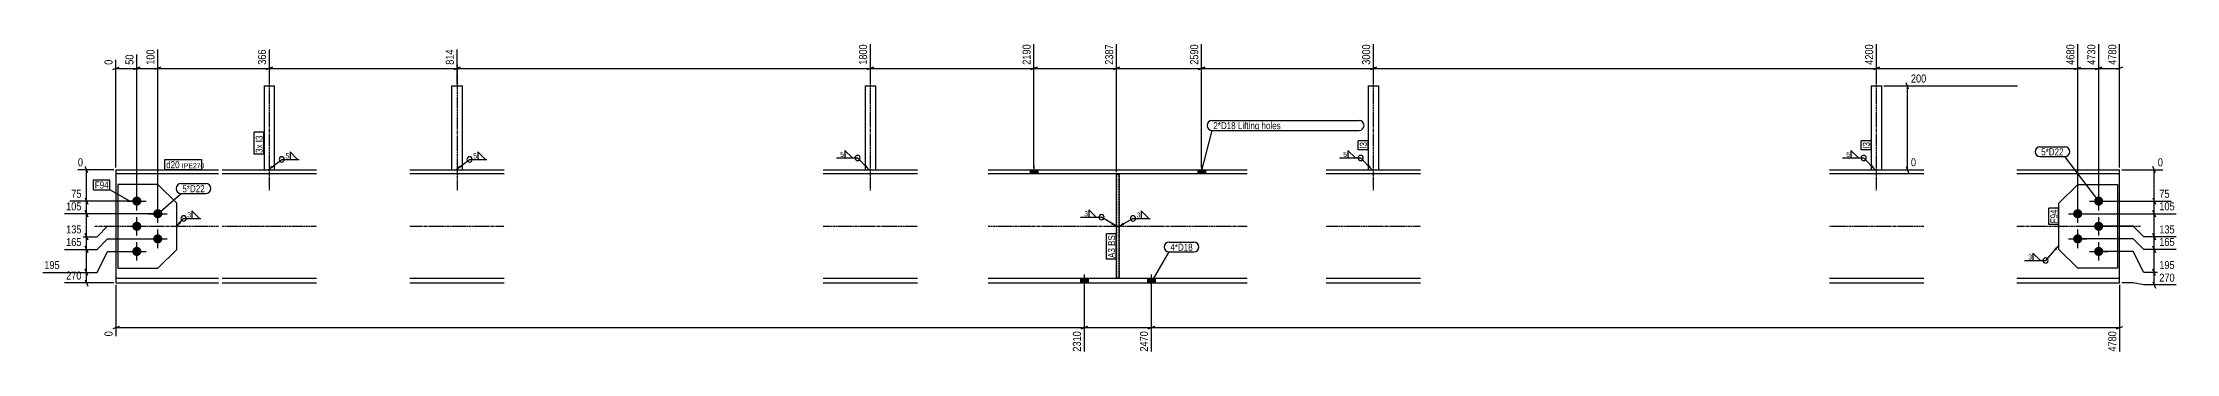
# Model space of a CAD drawing. Header units: millimetres. Extents: x 12 to 27784, y 8 to 1794.
# Drawn here: x 12 to 5101, y 8 to 749 of the extents above; entities that cross this region are included whole.
import ezdxf

# ---------------------------------------------------------------- set-up
doc = ezdxf.new("R2010")
doc.units = ezdxf.units.MM
doc.linetypes.add('DXK_LINE_DOT2', pattern=[3.9198, 1.9599, -1.9599])
doc.linetypes.add('DXK_LINE_DOT3', pattern=[5.9187, 2.979, -0.9799, 0.9799, -0.9799])
for name, color, linetype in [('MÅLSÆTNING', 7, 'Continuous'), ('STÅL', 7, 'Continuous'), ('TEKST', 7, 'Continuous')]:
    doc.layers.add(name, color=color, linetype=linetype)
doc.styles.add('Arial Narrow', font='ARIALN.TTF', dxfattribs={"height": 0.2})

msp = doc.modelspace()

# ---------------------------------------------------------------- hatches: boundary and pattern name
at = {"layer": 'STÅL', "linetype": 'Continuous'}
for points in [[(2367.3, 435.9), (2385.3, 435.9), (2385.3, 446.1), (2367.3, 446.1)], [(2767.3, 435.9), (2785.3, 435.9), (2785.3, 446.1), (2767.3, 446.1)], [(225.3, 371.1, -1), (247.3, 371.1, -1)], [(4905.3, 371.1, -1), (4927.3, 371.1, -1)], [(225.3, 311.1, -1), (247.3, 311.1, -1)], [(275.3, 341.1, -1), (297.3, 341.1, -1)], [(4855.3, 341.1, -1), (4877.3, 341.1, -1)], [(4905.3, 311.1, -1), (4927.3, 311.1, -1)], [(225.3, 251.1, -1), (247.3, 251.1, -1)], [(275.3, 281.1, -1), (297.3, 281.1, -1)], [(4855.3, 281.1, -1), (4877.3, 281.1, -1)], [(4905.3, 251.1, -1), (4927.3, 251.1, -1)], [(2505.3, 186.3), (2487.3, 186.3), (2487.3, 176.1), (2505.3, 176.1)], [(2505.3, 186.3), (2487.3, 186.3), (2487.3, 176.1), (2505.3, 176.1)], [(2665.3, 186.3), (2647.3, 186.3), (2647.3, 176.1), (2665.3, 176.1)], [(2665.3, 186.3), (2647.3, 186.3), (2647.3, 176.1), (2665.3, 176.1)]]:
    msp.add_hatch(color=96, dxfattribs=at).paths.add_polyline_path(points)
at = {"layer": 'TEKST', "linetype": 'Continuous'}
for points in [[(561.2, 451.1), (549.3, 446.1), (557.4, 456.1)], [(1009.2, 451.1), (997.3, 446.1), (1005.4, 456.1)], [(1976.7, 457.2), (1983.2, 446.1), (1972.2, 452.8)], [(3176.7, 457.2), (3183.2, 446.1), (3172.2, 452.8)], [(4376.7, 457.2), (4383.2, 446.1), (4372.2, 452.8)], [(4810.8, 258.3), (4821.3, 265.7), (4815.5, 254.2)]]:
    msp.add_hatch(color=3, dxfattribs=at).paths.add_polyline_path(points)

# ---------------------------------------------------------------- linework, layer by layer
at = {"layer": 'MÅLSÆTNING', "color": 7, "linetype": 'Continuous'}
for p, q in [((236.3, 376.1), (236.3, 720.8)), ((286.3, 346.1), (286.3, 733)), ((552.4, 651.1), (552.4, 733)), ((552.4, 651.1), (552.4, 733)), ((1000.4, 651.1), (1000.4, 733)), ((1000.4, 651.1), (1000.4, 733)), ((1986.3, 651.1), (1986.3, 745.2)), ((2376.3, 451), (2376.3, 745.2)), ((2376.3, 451), (2376.3, 745.2)), ((2573.3, 439.9), (2573.3, 745.2)), ((2573.3, 439.9), (2573.3, 745.2)), ((2776.3, 451.1), (2776.3, 745.2)), ((2776.3, 451.1), (2776.3, 745.2)), ((3186.3, 651.1), (3186.3, 745.2)), ((3186.3, 651.1), (3186.3, 745.2)), ((4386.3, 651.1), (4386.3, 745.2)), ((4386.3, 651.1), (4386.3, 745.2)), ((4866.3, 346.1), (4866.3, 745.2)), ((4916.3, 376.1), (4916.3, 745.2)), ((4966.3, 451.1), (4966.3, 745.2)), ((178.8, 684.9), (193.8, 690.9)), ((186.3, 451.1), (186.3, 708.6)), ((228.8, 684.9), (243.8, 690.9)), ((236.3, 687.9), (286.3, 687.9)), ((293.8, 690.9), (278.8, 684.9)), ((559.9, 690.9), (544.9, 684.9)), ((544.9, 684.9), (559.9, 690.9)), ((552.4, 687.9), (1000.4, 687.9)), ((1007.9, 690.9), (992.9, 684.9)), ((992.9, 684.9), (1007.9, 690.9)), ((1000.4, 687.9), (1986.3, 687.9)), ((1978.8, 684.9), (1993.8, 690.9)), ((2383.8, 690.9), (2368.8, 684.9)), ((2368.8, 684.9), (2383.8, 690.9)), ((2376.3, 687.9), (2573.3, 687.9)), ((2580.8, 690.9), (2565.8, 684.9)), ((2565.8, 684.9), (2580.8, 690.9)), ((2573.3, 687.9), (2776.3, 687.9)), ((2783.8, 690.9), (2768.8, 684.9)), ((2768.8, 684.9), (2783.8, 690.9)), ((2776.3, 687.9), (3186.3, 687.9)), ((3193.8, 690.9), (3178.8, 684.9)), ((3178.8, 684.9), (3193.8, 690.9)), ((3186.3, 687.9), (4386.3, 687.9)), ((4393.8, 690.9), (4378.8, 684.9)), ((4378.8, 684.9), (4393.8, 690.9)), ((4858.8, 684.9), (4873.8, 690.9)), ((4908.8, 684.9), (4923.8, 690.9)), ((4916.3, 687.9), (4966.3, 687.9)), ((4973.8, 690.9), (4958.8, 684.9)), ((4403.8, 646.1), (4722.5, 646.1)), ((4462.9, 638.6), (4456.9, 653.6)), ((4459.9, 446.1), (4459.9, 646.1)), ((181.3, 446.1), (95.7, 446.1)), ((119.3, 438.6), (113.3, 453.6)), ((4403.8, 446.1), (4480.5, 446.1)), ((4456.9, 453.6), (4462.9, 438.6)), ((4971.3, 446.1), (5069.5, 446.1)), ((5051.8, 438.6), (5045.8, 453.6)), ((4921.3, 371.1), (5089, 371.1)), ((5045.8, 378.6), (5051.8, 363.6)), ((5048.8, 341.1), (5048.8, 371.1)), ((281.3, 341.1), (64, 341.1)), ((113.3, 348.6), (119.3, 333.6)), ((116.3, 286.1), (116.3, 341.1)), ((141.3, 286.1), (166.3, 311.1)), ((141.3, 286.1), (166.3, 311.1)), ((166.3, 311.1), (181.3, 311.1)), ((166.3, 311.1), (181.3, 311.1)), ((4871.3, 341.1), (5101.1, 341.1)), ((4871.3, 341.1), (5101.1, 341.1)), ((4998.8, 311.1), (4921.3, 311.1)), ((4998.8, 311.1), (4921.3, 311.1)), ((5023.8, 286.1), (4998.8, 311.1)), ((5023.8, 286.1), (4998.8, 311.1)), ((5051.8, 333.6), (5045.8, 348.6)), ((5045.8, 348.6), (5051.8, 333.6)), ((64, 286.1), (141.3, 286.1)), ((64, 286.1), (141.3, 286.1)), ((119.3, 278.6), (113.3, 293.6)), ((113.3, 293.6), (119.3, 278.6)), ((119.3, 248.6), (113.3, 263.6)), ((113.3, 263.6), (119.3, 248.6)), ((116.3, 256.1), (116.3, 286.1)), ((141.3, 256.1), (166.3, 281.1)), ((141.3, 256.1), (166.3, 281.1)), ((166.3, 281.1), (281.3, 281.1)), ((166.3, 281.1), (281.3, 281.1)), ((4998.8, 281.1), (4871.3, 281.1)), ((4998.8, 281.1), (4871.3, 281.1)), ((5023.8, 256.1), (4998.8, 281.1)), ((5023.8, 256.1), (4998.8, 281.1)), ((5101.1, 256.1), (5023.8, 256.1)), ((5045.8, 263.6), (5051.8, 248.6)), ((5048.8, 201.1), (5048.8, 256.1)), ((119.3, 193.6), (113.3, 208.6)), ((141.3, 201.1), (166.3, 251.1)), ((141.3, 201.1), (166.3, 251.1)), ((166.3, 251.1), (231.3, 251.1)), ((166.3, 251.1), (231.3, 251.1)), ((4998.8, 251.1), (4921.3, 251.1)), ((4998.8, 251.1), (4921.3, 251.1)), ((5023.8, 201.1), (4998.8, 251.1)), ((5023.8, 201.1), (4998.8, 251.1)), ((5051.8, 193.6), (5045.8, 208.6)), ((5051.8, 193.6), (5045.8, 208.6)), ((12, 201.1), (141.3, 201.1)), ((181.3, 176.1), (64, 176.1)), ((113.3, 183.6), (119.3, 168.6)), ((116.3, 176.1), (116.3, 201.1)), ((186.3, 171.1), (186.3, 48.6)), ((2496.3, 161.1), (2496.3, 12)), ((2656.3, 161.1), (2656.3, 12)), ((2656.3, 161.1), (2656.3, 12)), ((4966.3, 171.1), (4966.3, 12)), ((4998.8, 176.1), (4971.3, 176.1)), ((5023.8, 171.1), (4998.8, 176.1)), ((5101.1, 201.1), (5023.8, 201.1)), ((5101.1, 201.1), (5023.8, 201.1)), ((5101.1, 171.1), (5023.8, 171.1)), ((5045.8, 178.6), (5051.8, 163.6)), ((5048.8, 171.1), (5048.8, 201.1)), ((193.8, 72.3), (178.8, 66.3)), ((186.3, 69.3), (2496.3, 69.3)), ((2488.8, 66.3), (2503.8, 72.3)), ((2663.8, 72.3), (2648.8, 66.3)), ((2648.8, 66.3), (2663.8, 72.3)), ((2656.3, 69.3), (4966.3, 69.3)), ((4958.8, 66.3), (4973.8, 72.3))]:
    msp.add_line(p, q, dxfattribs=at)
at = {"layer": 'STÅL', "color": 7, "linetype": 'DXK_LINE_DOT3'}
for p, q in [((552.4, 396.1), (552.4, 696.1)), ((1000.4, 696.1), (1000.4, 396.1)), ((1986.3, 396.1), (1986.3, 696.1)), ((3186.3, 396.1), (3186.3, 696.1)), ((4386.3, 396.1), (4386.3, 696.1)), ((136.3, 311.1), (431.3, 311.1)), ((439.9, 311.1), (664.9, 311.1)), ((887.9, 311.1), (1112.9, 311.1)), ((1873.8, 311.1), (2098.8, 311.1)), ((2267.3, 311.1), (2884.9, 311.1)), ((3073.8, 311.1), (3298.8, 311.1)), ((4273.8, 311.1), (4498.8, 311.1)), ((4721.3, 311.1), (5016.3, 311.1))]:
    msp.add_line(p, q, dxfattribs=at)
at = {"layer": 'STÅL', "color": 2, "linetype": 'Continuous'}
for p, q in [((539.9, 646.1), (539.9, 446.1)), ((539.9, 646.1), (564.9, 646.1)), ((564.9, 446.1), (564.9, 646.1)), ((987.9, 446.1), (987.9, 646.1)), ((987.9, 646.1), (1012.9, 646.1)), ((1012.9, 446.1), (1012.9, 646.1)), ((1973.8, 646.1), (1973.8, 446.1)), ((1973.8, 646.1), (1998.8, 646.1)), ((1998.8, 446.1), (1998.8, 646.1)), ((3173.8, 646.1), (3173.8, 446.1)), ((3173.8, 646.1), (3198.8, 646.1)), ((3198.8, 446.1), (3198.8, 646.1)), ((4373.8, 646.1), (4373.8, 446.1)), ((4373.8, 646.1), (4398.8, 646.1)), ((4398.8, 446.1), (4398.8, 646.1)), ((186.3, 446.1), (186.3, 176.1)), ((186.3, 446.1), (431.3, 446.1)), ((431.3, 435.9), (186.3, 435.9)), ((191.3, 411.1), (191.3, 211.1)), ((286.3, 411.1), (191.3, 411.1)), ((331.3, 366.1), (286.3, 411.1)), ((439.9, 446.1), (664.9, 446.1)), ((664.9, 435.9), (439.9, 435.9)), ((887.9, 446.1), (1112.9, 446.1)), ((1112.9, 435.9), (887.9, 435.9)), ((1873.8, 446.1), (2098.8, 446.1)), ((2098.8, 435.9), (1873.8, 435.9)), ((2267.3, 446.1), (2884.9, 446.1)), ((2884.9, 435.9), (2267.3, 435.9)), ((2573.3, 187.3), (2573.3, 434.9)), ((2573.3, 434.9), (2579.3, 434.9)), ((2579.3, 187.3), (2579.3, 434.9)), ((3073.8, 446.1), (3298.8, 446.1)), ((3298.8, 435.9), (3073.8, 435.9)), ((4273.8, 446.1), (4498.8, 446.1)), ((4498.8, 435.9), (4273.8, 435.9)), ((4721.3, 446.1), (4966.3, 446.1)), ((4966.3, 435.9), (4721.3, 435.9)), ((4821.3, 366.1), (4866.3, 411.1)), ((4866.3, 411.1), (4961.3, 411.1)), ((4961.3, 411.1), (4961.3, 211.1)), ((4966.3, 176.1), (4966.3, 446.1)), ((331.3, 256.1), (331.3, 366.1)), ((4821.3, 256.1), (4821.3, 366.1)), ((286.3, 211.1), (331.3, 256.1)), ((4866.3, 211.1), (4821.3, 256.1)), ((191.3, 211.1), (286.3, 211.1)), ((4961.3, 211.1), (4866.3, 211.1)), ((431.3, 186.3), (186.3, 186.3)), ((186.3, 176.1), (431.3, 176.1)), ((664.9, 186.3), (439.9, 186.3)), ((439.9, 176.1), (664.9, 176.1)), ((1112.9, 186.3), (887.9, 186.3)), ((887.9, 176.1), (1112.9, 176.1)), ((2098.8, 186.3), (1873.8, 186.3)), ((1873.8, 176.1), (2098.8, 176.1)), ((2884.9, 186.3), (2267.3, 186.3)), ((2267.3, 176.1), (2884.9, 176.1)), ((2579.3, 187.3), (2573.3, 187.3)), ((3298.8, 186.3), (3073.8, 186.3)), ((3073.8, 176.1), (3298.8, 176.1)), ((4498.8, 186.3), (4273.8, 186.3)), ((4273.8, 176.1), (4498.8, 176.1)), ((4966.3, 186.3), (4721.3, 186.3)), ((4721.3, 176.1), (4966.3, 176.1))]:
    msp.add_line(p, q, dxfattribs=at)
at = {"layer": 'STÅL', "color": 7, "linetype": 'DXK_LINE_DOT2'}
for p, q in [((539.9, 446.1), (564.9, 446.1)), ((987.9, 446.1), (1012.9, 446.1)), ((1973.8, 446.1), (1998.8, 446.1)), ((2579.3, 434.9), (2573.3, 434.9)), ((2573.3, 434.9), (2573.3, 187.3)), ((2579.3, 434.9), (2579.3, 187.3)), ((3173.8, 446.1), (3198.8, 446.1)), ((4373.8, 446.1), (4398.8, 446.1)), ((2579.3, 187.3), (2573.3, 187.3))]:
    msp.add_line(p, q, dxfattribs=at)
at = {"layer": 'STÅL', "color": 96, "linetype": 'Continuous'}
for p, q in [((2367.3, 446.1), (2367.3, 435.9)), ((2376.3, 456.1), (2376.3, 435.9)), ((2385.3, 446.1), (2385.3, 435.9)), ((2767.3, 446.1), (2767.3, 435.9)), ((2776.3, 456.1), (2776.3, 435.9)), ((2785.3, 446.1), (2785.3, 435.9)), ((214.3, 371.1), (258.3, 371.1)), ((236.3, 349.1), (236.3, 393.1)), ((286.3, 319.1), (286.3, 363.1)), ((4866.3, 319.1), (4866.3, 363.1)), ((4894.3, 371.1), (4938.3, 371.1)), ((4916.3, 349.1), (4916.3, 393.1)), ((214.3, 311.1), (258.3, 311.1)), ((236.3, 289.1), (236.3, 333.1)), ((264.3, 341.1), (308.3, 341.1)), ((4844.3, 341.1), (4888.3, 341.1)), ((4894.3, 311.1), (4938.3, 311.1)), ((4916.3, 289.1), (4916.3, 333.1)), ((236.3, 229.1), (236.3, 273.1)), ((264.3, 281.1), (308.3, 281.1)), ((286.3, 259.1), (286.3, 303.1)), ((4844.3, 281.1), (4888.3, 281.1)), ((4866.3, 259.1), (4866.3, 303.1)), ((4916.3, 229.1), (4916.3, 273.1)), ((214.3, 251.1), (258.3, 251.1)), ((4894.3, 251.1), (4938.3, 251.1)), ((2487.3, 186.3), (2487.3, 176.1)), ((2487.3, 186.3), (2487.3, 176.1)), ((2496.3, 196.3), (2496.3, 131.3)), ((2496.3, 196.3), (2496.3, 131.3)), ((2505.3, 186.3), (2505.3, 176.1)), ((2505.3, 186.3), (2505.3, 176.1)), ((2647.3, 186.3), (2647.3, 176.1)), ((2647.3, 186.3), (2647.3, 176.1)), ((2656.3, 196.3), (2656.3, 131.3)), ((2656.3, 196.3), (2656.3, 131.3)), ((2665.3, 186.3), (2665.3, 176.1)), ((2665.3, 186.3), (2665.3, 176.1))]:
    msp.add_line(p, q, dxfattribs=at)
at = {"layer": 'TEKST', "color": 3, "linetype": 'Continuous'}
for p, q in [((1983.2, 446.1), (1955.6, 474.1)), ((3183.2, 446.1), (3155.6, 474.1)), ((4383.2, 446.1), (4355.6, 474.1)), ((4821.3, 265.7), (4789.6, 229.4))]:
    msp.add_line(p, q, dxfattribs=at)
for centre, start, end in [((1955.6, 474.1), 90, 270), ((1955.6, 474.1), 270, 90), ((3155.6, 474.1), 90, 270), ((3155.6, 474.1), 270, 90), ((4355.6, 474.1), 90, 270), ((4355.6, 474.1), 270, 90), ((2537.5, 332.8), 90, 270), ((2537.5, 332.8), 270, 90), ((4789.6, 229.4), 90, 270), ((4789.6, 229.4), 270, 90)]:
    msp.add_arc(centre, 6.25, start, end, dxfattribs=at)

# ---------------------------------------------------------------- wipeouts: each hides what was drawn before it
at = {"color": 0}
for points in [[(2857.6, 542.8), (2857.6, 560.3), (2804.3, 560.3), (2804.3, 542.8)], [(1922.8, 475.6), (1922.8, 490.1), (1913.2, 490.1), (1913.2, 475.6)], [(3122.8, 475.6), (3122.8, 490.1), (3113.2, 490.1), (3113.2, 475.6)], [(4322.8, 475.6), (4322.8, 490.1), (4313.2, 490.1), (4313.2, 475.6)], [(4832.5, 480.3), (4832.5, 497.8), (4779.2, 497.8), (4779.2, 480.3)], [(2755.1, 252.8), (2755.1, 270.3), (2701.8, 270.3), (2701.8, 252.8)], [(4756.9, 230.9), (4756.9, 245.4), (4747.3, 245.4), (4747.3, 230.9)]]:
    msp.add_wipeout(points, dxfattribs=at).dxf.layer = 'TEKST'

# ---------------------------------------------------------------- next in the draw order: linework, layer by layer
at = {"layer": 'TEKST', "color": 3, "linetype": 'Continuous'}
for p, q in [((1905.5, 474.1), (1955.6, 474.1)), ((1943.3, 474.1), (1925.4, 492)), ((1925.4, 492), (1925.4, 474.1)), ((1925.4, 474.1), (1943.3, 474.1)), ((3105.5, 474.1), (3155.6, 474.1)), ((3143.3, 474.1), (3125.4, 492)), ((3125.4, 492), (3125.4, 474.1)), ((3125.4, 474.1), (3143.3, 474.1)), ((4305.5, 474.1), (4355.6, 474.1)), ((4343.3, 474.1), (4325.4, 492)), ((4325.4, 492), (4325.4, 474.1)), ((4325.4, 474.1), (4343.3, 474.1)), ((4739.5, 229.4), (4789.6, 229.4)), ((4777.3, 229.4), (4759.4, 247.2)), ((4759.4, 247.2), (4759.4, 229.4)), ((4759.4, 229.4), (4777.3, 229.4))]:
    msp.add_line(p, q, dxfattribs=at)

# ---------------------------------------------------------------- next in the draw order: texts
at = {"layer": 'TEKST', "color": 3, "style": 'Arial Narrow'}
for s, p in [('5', (1914.2, 476.6)), ('5', (3114.2, 476.6)), ('5', (4314.2, 476.6)), ('3', (4748.3, 231.9))]:
    msp.add_text(s, height=11.9, dxfattribs=at).set_placement(p)

# ---------------------------------------------------------------- next in the draw order: wipeouts: each hides what was drawn before it
at = {"color": 0, "linetype": 'Continuous'}
for points in [[(282.3, 737), (254.3, 737), (254.3, 692.4), (282.3, 692.4)], [(996.4, 737), (968.4, 737), (968.4, 692.4), (996.4, 692.4)], [(1982.3, 749.2), (1954.3, 749.2), (1954.3, 692.4), (1982.3, 692.4)], [(2569.3, 749.2), (2541.3, 749.2), (2541.3, 692.4), (2569.3, 692.4)], [(2772.3, 749.2), (2744.3, 749.2), (2744.3, 692.4), (2772.3, 692.4)], [(3182.3, 749.2), (3154.3, 749.2), (3154.3, 692.4), (3182.3, 692.4)], [(4962.3, 749.2), (4934.3, 749.2), (4934.3, 692.4), (4962.3, 692.4)], [(4484.5, 450.1), (4484.5, 478.1), (4464.4, 478.1), (4464.4, 450.1)], [(108.2, 345.1), (108.2, 373.1), (63.6, 373.1), (63.6, 345.1)], [(5089.3, 375.1), (5089.3, 403.1), (5056.9, 403.1), (5056.9, 375.1)], [(5101.5, 260.1), (5101.5, 288.1), (5056.9, 288.1), (5056.9, 260.1)], [(56.2, 205.1), (56.2, 233.1), (11.6, 233.1), (11.6, 205.1)], [(182.3, 64.7), (154.3, 64.7), (154.3, 44.6), (182.3, 44.6)], [(2492.3, 64.7), (2464.3, 64.7), (2464.3, 8), (2492.3, 8)], [(4962.3, 64.7), (4934.3, 64.7), (4934.3, 8), (4962.3, 8)]]:
    msp.add_wipeout(points, dxfattribs=at).dxf.layer = 'MÅLSÆTNING'
at = {"color": 0}
for points in [[(2857.6, 542.8), (2857.6, 560.3), (2804.3, 560.3), (2804.3, 542.8)], [(599.4, 472.2), (599.4, 486.7), (589.8, 486.7), (589.8, 472.2)], [(1047.4, 472.2), (1047.4, 486.7), (1037.8, 486.7), (1037.8, 472.2)], [(4832.5, 480.3), (4832.5, 497.8), (4779.2, 497.8), (4779.2, 480.3)], [(398.2, 392.4), (398.2, 409.9), (344.9, 409.9), (344.9, 392.4)], [(365.2, 331.4), (365.2, 345.9), (355.6, 345.9), (355.6, 331.4)], [(2504.7, 334.3), (2504.7, 348.8), (2495.1, 348.8), (2495.1, 334.3)], [(2629.9, 331.4), (2629.9, 345.9), (2620.3, 345.9), (2620.3, 331.4)], [(4817.8, 351.1), (4800.3, 351.1), (4800.3, 318.1), (4817.8, 318.1)], [(2569.8, 259.1), (2552.3, 259.1), (2552.3, 235.6), (2569.8, 235.6)], [(2755.1, 252.8), (2755.1, 270.3), (2701.8, 270.3), (2701.8, 252.8)]]:
    msp.add_wipeout(points, dxfattribs=at).dxf.layer = 'TEKST'

# ---------------------------------------------------------------- next in the draw order: hatches: boundary and pattern name
at = {"layer": 'TEKST', "linetype": 'Continuous'}
msp.add_hatch(color=3, dxfattribs=at).paths.add_polyline_path([(341.9, 318.4), (331.3, 311.1), (337.2, 322.5)])

# ---------------------------------------------------------------- next in the draw order: linework, layer by layer
at = {"layer": 'MÅLSÆTNING', "color": 7, "linetype": 'Continuous'}
for p, q in [((236.3, 376.1), (236.3, 720.8)), ((286.3, 346.1), (286.3, 733)), ((1986.3, 651.1), (1986.3, 745.2)), ((4916.3, 376.1), (4916.3, 745.2)), ((186.3, 687.9), (236.3, 687.9)), ((243.8, 690.9), (228.8, 684.9)), ((293.8, 690.9), (278.8, 684.9)), ((286.3, 687.9), (552.4, 687.9)), ((1993.8, 690.9), (1978.8, 684.9)), ((1986.3, 687.9), (2376.3, 687.9)), ((4866.3, 687.9), (4916.3, 687.9)), ((4923.8, 690.9), (4908.8, 684.9)), ((116.3, 371.1), (116.3, 446.1)), ((231.3, 371.1), (76.2, 371.1)), ((231.3, 371.1), (76.2, 371.1)), ((113.3, 378.6), (119.3, 363.6)), ((113.3, 378.6), (119.3, 363.6)), ((116.3, 341.1), (116.3, 371.1)), ((281.3, 341.1), (64, 341.1)), ((119.3, 333.6), (113.3, 348.6)), ((5048.8, 286.1), (5048.8, 341.1)), ((64, 256.1), (141.3, 256.1)), ((64, 256.1), (141.3, 256.1)), ((5101.1, 286.1), (5023.8, 286.1)), ((5101.1, 286.1), (5023.8, 286.1)), ((5101.1, 256.1), (5023.8, 256.1)), ((5051.8, 278.6), (5045.8, 293.6)), ((5045.8, 293.6), (5051.8, 278.6)), ((5051.8, 248.6), (5045.8, 263.6)), ((5048.8, 256.1), (5048.8, 286.1)), ((2496.3, 161.1), (2496.3, 12)), ((2503.8, 72.3), (2488.8, 66.3)), ((2496.3, 69.3), (2656.3, 69.3))]:
    msp.add_line(p, q, dxfattribs=at)
at = {"layer": 'TEKST', "color": 7, "linetype": 'Continuous'}
for p, q in [((2776.3, 441), (2801.3, 539.8)), ((4776.2, 500.8), (4835.5, 500.8)), ((4776.2, 477.3), (4835.5, 477.3)), ((2698.8, 273.3), (2758.1, 273.3)), ((2656.3, 176.2), (2698.8, 249.8)), ((2698.8, 249.8), (2758.1, 249.8))]:
    msp.add_line(p, q, dxfattribs=at)
at = {"layer": 'TEKST', "color": 3, "linetype": 'Continuous'}
for p, q in [((549.3, 446.1), (582, 470.7)), ((582, 470.7), (623.4, 470.7)), ((619.8, 470.7), (602, 488.6)), ((602, 488.6), (602, 470.7)), ((602, 470.7), (619.8, 470.7)), ((997.3, 446.1), (1030, 470.7)), ((1030, 470.7), (1071.4, 470.7)), ((1067.8, 470.7), (1050, 488.6)), ((1050, 488.6), (1050, 470.7)), ((1050, 470.7), (1067.8, 470.7)), ((331.3, 311.1), (347.8, 329.9)), ((347.8, 329.9), (389.2, 329.9)), ((385.6, 329.9), (367.8, 347.8)), ((367.8, 347.8), (367.8, 329.9)), ((367.8, 329.9), (385.6, 329.9)), ((2487.3, 332.8), (2537.5, 332.8)), ((2525.1, 332.8), (2507.3, 350.6)), ((2507.3, 350.6), (2507.3, 332.8)), ((2507.3, 332.8), (2525.1, 332.8)), ((2612.6, 329.9), (2653.9, 329.9)), ((2650.4, 329.9), (2632.5, 347.8)), ((2632.5, 347.8), (2632.5, 329.9)), ((2632.5, 329.9), (2650.4, 329.9))]:
    msp.add_line(p, q, dxfattribs=at)
at = {"layer": 'TEKST', "color": 7, "linetype": 'Continuous'}
for centre, radius, start, end in [((2801.3, 551.6), 11.8, 90, 270), ((4776.2, 489), 11.7, 90, 270), ((4835.5, 489), 11.7, 270, 90), ((2698.8, 261.5), 11.7, 90, 270), ((2758.1, 261.5), 11.7, 270, 90)]:
    msp.add_arc(centre, radius, start, end, dxfattribs=at)
at = {"layer": 'TEKST', "color": 3, "linetype": 'Continuous'}
for centre, start, end in [((582, 470.7), 90, 270), ((582, 470.7), 270, 90), ((1030, 470.7), 90, 270), ((1030, 470.7), 270, 90), ((347.8, 329.9), 90, 270), ((347.8, 329.9), 270, 90), ((2612.6, 329.9), 90, 270), ((2612.6, 329.9), 270, 90)]:
    msp.add_arc(centre, 6.25, start, end, dxfattribs=at)

# ---------------------------------------------------------------- next in the draw order: texts
at = {"layer": 'MÅLSÆTNING', "color": 3, "linetype": 'Continuous', "style": 'Arial Narrow'}
for s, height, p in [('100', 19.09, (278.3, 696.4)), ('814', 19.09, (992.4, 696.4)), ('1800', 19.09, (1978.3, 696.4)), ('2387', 19.09, (2565.3, 696.4)), ('2590', 19.09, (2768.3, 696.4)), ('3000', 19.09, (3178.3, 696.4)), ('4780', 19.09, (4958.3, 696.4)), ('0', 19.1, (178.3, 48.6)), ('2310', 19.09, (2488.3, 12)), ('4780', 19.09, (4958.3, 12))]:
    msp.add_text(s, height=height, rotation=90.0002, dxfattribs=at).set_placement(p)
for s, height, p in [('0', 19.1, (4468.4, 454.1)), ('105', 19.09, (67.6, 349.1)), ('75', 19.09, (5060.9, 379.1)), ('165', 19.09, (5060.9, 264.1))]:
    msp.add_text(s, height=height, dxfattribs=at).set_placement(p)
at = {"layer": 'TEKST', "color": 3, "style": 'Arial Narrow'}
for s, height, p in [('5', 11.9, (590.8, 473.2)), ('5', 11.9, (1038.8, 473.2)), ('5*D22', 16.7, (4779.2, 480.3)), ('3', 11.9, (356.6, 332.4)), ('3', 11.9, (2496.1, 335.3)), ('3', 11.9, (2621.3, 332.4)), ('4*D18', 16.7, (2701.8, 252.8))]:
    msp.add_text(s, height=height, dxfattribs=at).set_placement(p)

# ---------------------------------------------------------------- next in the draw order: wipeouts: each hides what was drawn before it
at = {"color": 0, "linetype": 'Continuous'}
msp.add_wipeout([(108.2, 180.1), (108.2, 208.1), (63.6, 208.1), (63.6, 180.1)], dxfattribs=at).dxf.layer = 'MÅLSÆTNING'
at = {"color": 0}
for points in [[(3149, 542.8), (3149, 560.3), (2862.8, 560.3), (2862.8, 542.8)], [(3170.3, 512.1), (3152.8, 512.1), (3152.8, 496.1), (3170.3, 496.1)], [(4370.3, 512.1), (4352.8, 512.1), (4352.8, 496.1), (4370.3, 496.1)], [(398.2, 392.4), (398.2, 409.9), (344.9, 409.9), (344.9, 392.4)], [(4817.8, 351.1), (4800.3, 351.1), (4800.3, 318.1), (4817.8, 318.1)], [(2569.8, 259.1), (2552.3, 259.1), (2552.3, 235.6), (2569.8, 235.6)]]:
    msp.add_wipeout(points, dxfattribs=at).dxf.layer = 'TEKST'

# ---------------------------------------------------------------- next in the draw order: linework, layer by layer
at = {"layer": 'MÅLSÆTNING', "color": 7, "linetype": 'Continuous'}
for p, q in [((116.3, 201.1), (116.3, 256.1)), ((119.3, 193.6), (113.3, 208.6)), ((12, 201.1), (141.3, 201.1))]:
    msp.add_line(p, q, dxfattribs=at)
at = {"layer": 'TEKST', "color": 7, "linetype": 'Continuous'}
for p, q in [((4916.3, 371.1), (4835.5, 477.3)), ((341.9, 412.9), (401.2, 412.9)), ((286.3, 341.1), (341.9, 389.4)), ((341.9, 389.4), (401.2, 389.4)), ((4797.3, 315.1), (4797.3, 354.1)), ((4820.8, 354.1), (4797.3, 354.1)), ((4820.8, 315.1), (4797.3, 315.1)), ((4820.8, 315.1), (4820.8, 354.1)), ((2572.8, 232.6), (2549.3, 232.6))]:
    msp.add_line(p, q, dxfattribs=at)
for centre, radius, start, end in [((341.9, 401.2), 11.8, 90, 270), ((401.2, 401.2), 11.7, 270, 90)]:
    msp.add_arc(centre, radius, start, end, dxfattribs=at)

# ---------------------------------------------------------------- next in the draw order: texts
at = {"layer": 'MÅLSÆTNING', "color": 3, "linetype": 'Continuous', "style": 'Arial Narrow'}
for s, p in [('195', (15.6, 209.1)), ('270', (67.6, 184.1))]:
    msp.add_text(s, height=19.09, dxfattribs=at).set_placement(p)
at = {"layer": 'TEKST', "color": 3, "style": 'Arial Narrow'}
msp.add_text('5*D22', height=16.7, dxfattribs=at).set_placement((344.9, 392.4))
msp.add_text('F94', height=16.7, rotation=90.0002, dxfattribs=at).set_placement((4817.8, 318.1))

# ---------------------------------------------------------------- next in the draw order: wipeouts: each hides what was drawn before it
at = {"color": 0, "linetype": 'Continuous'}
for points in [[(232.3, 724.8), (204.3, 724.8), (204.3, 692.4), (232.3, 692.4)], [(548.4, 737), (520.4, 737), (520.4, 692.4), (548.4, 692.4)], [(2372.3, 749.2), (2344.3, 749.2), (2344.3, 692.4), (2372.3, 692.4)], [(4912.3, 749.2), (4884.3, 749.2), (4884.3, 692.4), (4912.3, 692.4)], [(111.8, 450.1), (111.8, 478.1), (91.7, 478.1), (91.7, 450.1)], [(108.2, 375.1), (108.2, 403.1), (75.8, 403.1), (75.8, 375.1)], [(5101.5, 345.1), (5101.5, 373.1), (5056.9, 373.1), (5056.9, 345.1)], [(108.2, 290.1), (108.2, 318.1), (63.6, 318.1), (63.6, 290.1)], [(5101.5, 290.1), (5101.5, 318.1), (5056.9, 318.1), (5056.9, 290.1)], [(5101.5, 205.1), (5101.5, 233.1), (5056.9, 233.1), (5056.9, 205.1)], [(2652.3, 64.7), (2624.3, 64.7), (2624.3, 8), (2652.3, 8)]]:
    msp.add_wipeout(points, dxfattribs=at).dxf.layer = 'MÅLSÆTNING'
at = {"color": 0}
for points in [[(3149, 542.8), (3149, 560.3), (2862.8, 560.3), (2862.8, 542.8)], [(3170.3, 512.1), (3152.8, 512.1), (3152.8, 496.1), (3170.3, 496.1)], [(4370.3, 512.1), (4352.8, 512.1), (4352.8, 496.1), (4370.3, 496.1)], [(338.3, 449.6), (338.3, 467.1), (306.3, 467.1), (306.3, 449.6)], [(536.4, 506.3), (518.9, 506.3), (518.9, 486.1), (536.4, 486.1)], [(169, 401.3), (169, 418.8), (136, 418.8), (136, 401.3)], [(2569.8, 289.9), (2552.3, 289.9), (2552.3, 264.3), (2569.8, 264.3)]]:
    msp.add_wipeout(points, dxfattribs=at).dxf.layer = 'TEKST'

# ---------------------------------------------------------------- next in the draw order: linework, layer by layer
at = {"layer": 'MÅLSÆTNING', "color": 7, "linetype": 'Continuous'}
for p, q in [((4866.3, 346.1), (4866.3, 745.2)), ((4386.3, 687.9), (4866.3, 687.9)), ((4858.8, 684.9), (4873.8, 690.9)), ((5048.8, 371.1), (5048.8, 446.1)), ((4921.3, 371.1), (5089, 371.1)), ((5045.8, 378.6), (5051.8, 363.6))]:
    msp.add_line(p, q, dxfattribs=at)
at = {"layer": 'TEKST', "color": 7, "linetype": 'Continuous'}
for p, q in [((2801.3, 563.3), (3152, 563.3)), ((2801.3, 539.8), (3152, 539.8)), ((3149.8, 493.1), (3149.8, 515.1)), ((3173.3, 515.1), (3149.8, 515.1)), ((3173.3, 493.1), (3173.3, 515.1)), ((4349.8, 493.1), (4349.8, 515.1)), ((4373.3, 515.1), (4349.8, 515.1)), ((4373.3, 493.1), (4373.3, 515.1)), ((3173.3, 493.1), (3149.8, 493.1)), ((4373.3, 493.1), (4349.8, 493.1))]:
    msp.add_line(p, q, dxfattribs=at)
msp.add_arc((3152, 551.6), 11.8, 270, 90, dxfattribs=at)

# ---------------------------------------------------------------- next in the draw order: texts
at = {"layer": 'MÅLSÆTNING', "color": 3, "linetype": 'Continuous', "style": 'Arial Narrow'}
for s, p in [('50', (228.3, 696.4)), ('366', (544.4, 696.4)), ('2190', (2368.3, 696.4)), ('4730', (4908.3, 696.4)), ('2470', (2648.3, 12))]:
    msp.add_text(s, height=19.09, rotation=90.0002, dxfattribs=at).set_placement(p)
for s, height, p in [('0', 19.1, (95.7, 454.1)), ('75', 19.09, (79.8, 379.1)), ('105', 19.09, (5060.9, 349.1)), ('135', 19.09, (67.6, 294.1)), ('135', 19.09, (5060.9, 294.1))]:
    msp.add_text(s, height=height, dxfattribs=at).set_placement(p)
at = {"layer": 'TEKST', "color": 3, "style": 'Arial Narrow'}
for s, height, p in [('Lifting holes', 16.702, (2862.8, 542.8)), ('2*D18', 16.7, (2804.3, 542.8))]:
    msp.add_text(s, height=height, dxfattribs=at).set_placement(p)
for p in [(3170.3, 496.1), (4370.3, 496.1)]:
    msp.add_text('I3', height=16.7, rotation=90.0002, dxfattribs=at).set_placement(p)

# ---------------------------------------------------------------- next in the draw order: wipeouts: each hides what was drawn before it
at = {"color": 0, "linetype": 'Continuous'}
for points in [[(182.3, 712.6), (154.3, 712.6), (154.3, 692.4), (182.3, 692.4)], [(5101.5, 175.1), (5101.5, 203.1), (5056.9, 203.1), (5056.9, 175.1)]]:
    msp.add_wipeout(points, dxfattribs=at).dxf.layer = 'MÅLSÆTNING'
at = {"color": 0}
for points in [[(338.3, 449.6), (338.3, 467.1), (306.3, 467.1), (306.3, 449.6)], [(536.4, 506.3), (518.9, 506.3), (518.9, 486.1), (536.4, 486.1)], [(169, 401.3), (169, 418.8), (136, 418.8), (136, 401.3)], [(2569.8, 289.9), (2552.3, 289.9), (2552.3, 264.3), (2569.8, 264.3)]]:
    msp.add_wipeout(points, dxfattribs=at).dxf.layer = 'TEKST'

# ---------------------------------------------------------------- next in the draw order: hatches: boundary and pattern name
at = {"layer": 'TEKST', "linetype": 'Continuous'}
for points in [[(2564.3, 320.2), (2573.3, 311.1), (2561, 314.9)], [(2591.8, 314.5), (2579.3, 311.1), (2588.7, 320)]]:
    msp.add_hatch(color=3, dxfattribs=at).paths.add_polyline_path(points)

# ---------------------------------------------------------------- next in the draw order: linework, layer by layer
at = {"layer": 'TEKST', "color": 7, "linetype": 'Continuous'}
for p, q in [((303.3, 446.6), (303.3, 470.1)), ((539.4, 483.1), (515.9, 483.1)), ((133, 421.8), (172, 421.8)), ((133, 398.3), (133, 421.8)), ((172, 398.3), (172, 421.8)), ((133, 398.3), (172, 398.3)), ((219.6, 370.8), (172, 398.3)), ((2549.3, 232.6), (2549.3, 292.9)), ((2572.8, 292.9), (2549.3, 292.9)), ((2572.8, 232.6), (2572.8, 292.9))]:
    msp.add_line(p, q, dxfattribs=at)
at = {"layer": 'TEKST', "color": 3, "linetype": 'Continuous'}
for p, q in [((2573.3, 311.1), (2537.5, 332.8)), ((2579.3, 311.1), (2612.6, 329.9))]:
    msp.add_line(p, q, dxfattribs=at)

# ---------------------------------------------------------------- next in the draw order: texts
at = {"layer": 'MÅLSÆTNING', "color": 3, "linetype": 'Continuous', "style": 'Arial Narrow'}
msp.add_text('0', height=19.1, rotation=90.0002, dxfattribs=at).set_placement((178.3, 696.4))
for s, p in [('195', (5060.9, 209.1)), ('270', (5060.9, 179.1))]:
    msp.add_text(s, height=19.09, dxfattribs=at).set_placement(p)
at = {"layer": 'TEKST', "color": 3, "style": 'Arial Narrow'}
msp.add_text('F94', height=16.7, dxfattribs=at).set_placement((136, 401.3))
for s, p in [('BS', (2569.8, 264.3)), ('A3', (2569.8, 235.6))]:
    msp.add_text(s, height=16.7, rotation=90.0002, dxfattribs=at).set_placement(p)

# ---------------------------------------------------------------- next in the draw order: wipeouts: each hides what was drawn before it
at = {"color": 0, "linetype": 'Continuous'}
for points in [[(4382.3, 749.2), (4354.3, 749.2), (4354.3, 692.4), (4382.3, 692.4)], [(4862.3, 749.2), (4834.3, 749.2), (4834.3, 692.4), (4862.3, 692.4)], [(4726.5, 650.1), (4726.5, 678.1), (4464.4, 678.1), (4464.4, 650.1)], [(5073.5, 450.1), (5073.5, 478.1), (5053.3, 478.1), (5053.3, 450.1)], [(108.2, 260.1), (108.2, 288.1), (63.6, 288.1), (63.6, 260.1)]]:
    msp.add_wipeout(points, dxfattribs=at).dxf.layer = 'MÅLSÆTNING'
at = {"color": 0}
for points in [[(536.4, 527.6), (518.9, 527.6), (518.9, 511.6), (536.4, 511.6)], [(388.5, 449.6), (388.5, 462.1), (343.6, 462.1), (343.6, 449.6)]]:
    msp.add_wipeout(points, dxfattribs=at).dxf.layer = 'TEKST'

# ---------------------------------------------------------------- next in the draw order: texts
at = {"layer": 'MÅLSÆTNING', "color": 3, "linetype": 'Continuous', "style": 'Arial Narrow'}
for s, p in [('4200', (4378.3, 696.4)), ('4680', (4858.3, 696.4))]:
    msp.add_text(s, height=19.09, rotation=90.0002, dxfattribs=at).set_placement(p)
for s, height, p in [('200', 19.09, (4468.4, 654.1)), ('0', 19.1, (5057.3, 454.1)), ('165', 19.09, (67.6, 264.1))]:
    msp.add_text(s, height=height, dxfattribs=at).set_placement(p)

# ---------------------------------------------------------------- next in the draw order: wipeouts: each hides what was drawn before it
at = {"color": 0}
for points in [[(536.4, 527.6), (518.9, 527.6), (518.9, 511.6), (536.4, 511.6)], [(388.5, 449.6), (388.5, 462.1), (343.6, 462.1), (343.6, 449.6)]]:
    msp.add_wipeout(points, dxfattribs=at).dxf.layer = 'TEKST'

# ---------------------------------------------------------------- next in the draw order: linework, layer by layer
at = {"layer": 'TEKST', "color": 7, "linetype": 'Continuous'}
for p, q in [((515.9, 483.1), (515.9, 535.8)), ((539.4, 535.8), (515.9, 535.8)), ((539.4, 483.1), (539.4, 535.8)), ((303.3, 470.1), (391.5, 470.1)), ((391.5, 446.6), (391.5, 470.1)), ((303.3, 446.6), (391.5, 446.6))]:
    msp.add_line(p, q, dxfattribs=at)

# ---------------------------------------------------------------- next in the draw order: texts
at = {"layer": 'TEKST', "color": 3, "style": 'Arial Narrow'}
for s, p in [('I3', (536.4, 511.6)), ('3x', (536.4, 486.1))]:
    msp.add_text(s, height=16.7, rotation=90.0002, dxfattribs=at).set_placement(p)
for s, height, p in [('d20', 16.7, (306.3, 449.6)), ('IPE270', 11.93, (343.6, 449.6))]:
    msp.add_text(s, height=height, dxfattribs=at).set_placement(p)

doc.saveas('drawing.dxf')
